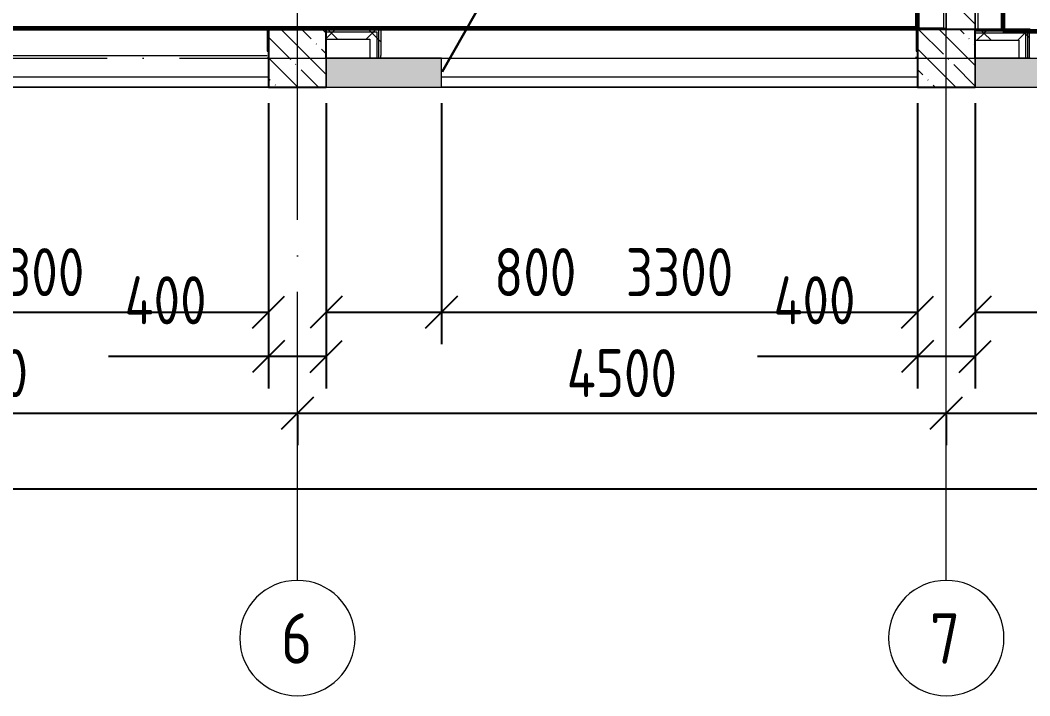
# Model space of a CAD drawing. Header units: millimetres. Extents: x -592259 to 288321, y -552984 to 293768.
# Drawn here: x 20328 to 27329, y 39106 to 43789 of the extents above; entities that cross this region are included whole.
import ezdxf

# ---------------------------------------------------------------- set-up
doc = ezdxf.new("R2010")
doc.units = ezdxf.units.MM
doc.linetypes.add('ADSK_Линия сетки', pattern=[2500, 2000, -250, 0, -250])
doc.layers.get('Defpoints').update_dxf_attribs({"color": 250})
for name, color, linetype, lineweight in [('2)Фархверки', 40, 'Continuous', 30), ('6.1) Шпаклевка 5 вып.', 160, 'Continuous', 60), ('A-____-____-DIMS', 250, 'Continuous', 9), ('A-GLAZ-____-MCUT', 250, 'Continuous', 9), ('A-GLAZ-____-OTLN', 250, 'Continuous', 5), ('A-WALL-____-MCUT', 250, 'Continuous', 13), ('A-WALL-____-PATT', 250, 'Continuous', 13), ('A-WALL-FNSH-MCUT', 250, 'Continuous', 13), ('I-WALL-____-OTLN', 250, 'Continuous', 9), ('S-COLS-____-MCUT', 250, 'Continuous', 25), ('S-COLS-____-OTLN', 250, 'Continuous', 9), ('S-GRID-____-IDEN', 250, 'Continuous', 9), ('S-GRID-____-OTLN', 250, 'Continuous', 9)]:
    doc.layers.add(name, color=color, linetype=linetype, lineweight=lineweight)
doc.styles.add('GOST Common', font='', dxfattribs={"width": 0.9, "height": 350})
doc.styles.get("Standard").update_dxf_attribs({"font": 'ГОСТ тип А.ttf'})
doc.styles.get('GOST Common').set_extended_font_data('GOST Common')
doc.dimstyles.new('А3', dxfattribs={"dimtxt": 333, "dimasz": 222, "dimexe": 222, "dimexo": 111, "dimgap": 111, "dimtad": 1, "dimtoh": 1, "dimdec": 0, "dimrnd": 0.0015, "dimzin": 0, "dimdsep": 46, "dimtxsty": 'Standard', "dimblk": 'OBLIQUE', "dimcen": 0, "dimclrd": 7, "dimclre": 7, "dimclrt": 7, "dimadec": 0, "dimazin": 0, "dimtfac": 1, "dimtdec": 0, "dimtofl": 0, "dimtmove": 0, "dimatfit": 3, "dimfxl": 1, "dimtolj": 1, "dimtzin": 0, "dimarcsym": 0})
pattern_1 = [(135, (0, 0), (-142.5612, -142.5612), []), (135, (142.56, 0), (-142.5612, -142.5612), [252.016, -50.403, 3.353, -47.05])]
pattern_2 = [(45, (0, 0), (-141.42136, 141.42136), []), (135, (0, 0), (-141.42136, -141.42136), [])]

# ---------------------------------------------------------------- blocks, each defined once
blk = doc.blocks.new('Окно_СКБ_2Ст1 - Окно_СКБ_2Ст 3300_ОК2л-V2-Кладочный план на отм_ 0_000_ Секция 1_')
at = {"layer": 'A-GLAZ-____-MCUT'}
for p, q in [((-1650, -125), (1650, -125)), ((-1650, -195), (1650, -195))]:
    blk.add_line(p, q, dxfattribs=at)
at = {"layer": 'A-GLAZ-____-OTLN'}
for p, q in [((1650, -125), (-1650, -125)), ((-1650, -195), (1650, -195))]:
    blk.add_line(p, q, dxfattribs=at)
blk = doc.blocks.new('Окно_СКБ_2Ст1 - Окно_СКБ_2Ст_3300_ОК1-V1-Кладочный план на отм_ 0_000_ Секция 1_')
at = {"layer": 'A-GLAZ-____-MCUT'}
for p, q in [((-1650, -125), (1650, -125)), ((-1650, -195), (1650, -195))]:
    blk.add_line(p, q, dxfattribs=at)
at = {"layer": 'A-GLAZ-____-OTLN'}
for p, q in [((1650, -125), (-1650, -125)), ((-1650, -195), (1650, -195))]:
    blk.add_line(p, q, dxfattribs=at)
blk = doc.blocks.new('Ось сетки - Круг_Ø8 мм-39983606-Кладочный план на отм_ 0_000_ Секция 1_')
at = {"layer": 'S-GRID-____-IDEN'}
for start, end in [(360, 180), (180, 360)]:
    blk.add_arc((0, 0), 4, start, end, dxfattribs=at)
blk = doc.blocks.new('_Oblique')
at = {"color": 0, "linetype": 'ByBlock', "lineweight": -2}
blk.add_line((-0.5, -0.5), (0.5, 0.5), dxfattribs=at)
blk = doc.blocks.new('DIMBLOCK11-Кладочный план на отм_ 0_000_ Секция 1_')
at = {"layer": 'A-____-____-DIMS', "color": 7, "lineweight": -2, "transparency": 16777216}
for p, q in [((17750, 41065.3), (22250, 41065.3)), ((17750, 41054.3), (17750, 40843.3)), ((22250, 41054.3), (22250, 40843.3))]:
    blk.add_line(p, q, dxfattribs=at)
at = {"layer": 'Defpoints', "color": 0, "transparency": 16777216}
for p in [(17750, 41165.3), (22250, 41165.3), (22250, 41065.3)]:
    blk.add_point(p, dxfattribs=at)
at = {"layer": 'A-____-____-DIMS', "color": 7, "lineweight": -2, "transparency": 16777216, "xscale": 222, "yscale": 222, "zscale": 222, "rotation": 180}
blk.add_blockref('_Oblique', (17750, 41065.3), dxfattribs=at)
at = {"layer": 'A-____-____-DIMS', "color": 7, "lineweight": -2, "transparency": 16777216, "xscale": 222, "yscale": 222, "zscale": 222}
blk.add_blockref('_Oblique', (22250, 41065.3), dxfattribs=at)
at = {"layer": 'A-____-____-DIMS', "color": 7, "transparency": 16777216, "insert": (20000, 41342.8), "char_height": 333, "width": 2.567, "attachment_point": 5}
blk.add_mtext('\\A1;4500', dxfattribs=at)
blk = doc.blocks.new('DIMBLOCK12-Кладочный план на отм_ 0_000_ Секция 1_')
at = {"layer": 'A-____-____-DIMS', "color": 7, "lineweight": -2, "transparency": 16777216}
for p, q in [((22250, 41065.3), (26750, 41065.3)), ((22250, 41054.3), (22250, 40843.3)), ((26750, 41054.3), (26750, 40843.3))]:
    blk.add_line(p, q, dxfattribs=at)
at = {"layer": 'Defpoints', "color": 0, "transparency": 16777216}
for p in [(22250, 41165.3), (26750, 41165.3), (26750, 41065.3)]:
    blk.add_point(p, dxfattribs=at)
at = {"layer": 'A-____-____-DIMS', "color": 7, "lineweight": -2, "transparency": 16777216, "xscale": 222, "yscale": 222, "zscale": 222, "rotation": 180}
blk.add_blockref('_Oblique', (22250, 41065.3), dxfattribs=at)
at = {"layer": 'A-____-____-DIMS', "color": 7, "lineweight": -2, "transparency": 16777216, "xscale": 222, "yscale": 222, "zscale": 222}
blk.add_blockref('_Oblique', (26750, 41065.3), dxfattribs=at)
at = {"layer": 'A-____-____-DIMS', "color": 7, "transparency": 16777216, "insert": (24500, 41342.8), "char_height": 333, "width": 2.567, "attachment_point": 5}
blk.add_mtext('\\A1;4500', dxfattribs=at)
blk = doc.blocks.new('DIMBLOCK13-Кладочный план на отм_ 0_000_ Секция 1_')
at = {"layer": 'A-____-____-DIMS', "color": 7, "lineweight": -2, "transparency": 16777216}
for p, q in [((26750, 41065.3), (31250, 41065.3)), ((26750, 41054.3), (26750, 40843.3)), ((31250, 41054.3), (31250, 40843.3))]:
    blk.add_line(p, q, dxfattribs=at)
at = {"layer": 'Defpoints', "color": 0, "transparency": 16777216}
for p in [(26750, 41165.3), (31250, 41165.3), (31250, 41065.3)]:
    blk.add_point(p, dxfattribs=at)
at = {"layer": 'A-____-____-DIMS', "color": 7, "lineweight": -2, "transparency": 16777216, "xscale": 222, "yscale": 222, "zscale": 222, "rotation": 180}
blk.add_blockref('_Oblique', (26750, 41065.3), dxfattribs=at)
at = {"layer": 'A-____-____-DIMS', "color": 7, "lineweight": -2, "transparency": 16777216, "xscale": 222, "yscale": 222, "zscale": 222}
blk.add_blockref('_Oblique', (31250, 41065.3), dxfattribs=at)
at = {"layer": 'A-____-____-DIMS', "color": 7, "transparency": 16777216, "insert": (29000, 41342.8), "char_height": 333, "width": 2.567, "attachment_point": 5}
blk.add_mtext('\\A1;4500', dxfattribs=at)
blk = doc.blocks.new('DIMBLOCK22-Кладочный план на отм_ 0_000_ Секция 1_')
at = {"layer": 'A-____-____-DIMS', "color": 7, "lineweight": -2, "transparency": 16777216}
for p, q in [((0, 40539.8), (69150, 40539.8)), ((0, 40528.8), (0, 40317.8)), ((69150, 40528.8), (69150, 40317.8))]:
    blk.add_line(p, q, dxfattribs=at)
at = {"layer": 'Defpoints', "color": 0, "transparency": 16777216}
for p in [(0, 40639.8), (69150, 40639.8), (69150, 40539.8)]:
    blk.add_point(p, dxfattribs=at)
at = {"layer": 'A-____-____-DIMS', "color": 7, "lineweight": -2, "transparency": 16777216, "xscale": 222, "yscale": 222, "zscale": 222, "rotation": 180}
blk.add_blockref('_Oblique', (0, 40539.8), dxfattribs=at)
at = {"layer": 'A-____-____-DIMS', "color": 7, "lineweight": -2, "transparency": 16777216, "xscale": 222, "yscale": 222, "zscale": 222}
blk.add_blockref('_Oblique', (69150, 40539.8), dxfattribs=at)
at = {"layer": 'A-____-____-DIMS', "color": 7, "transparency": 16777216, "insert": (34575, 40817.3), "char_height": 333, "width": 2.919, "attachment_point": 5}
blk.add_mtext('\\A1;69150', dxfattribs=at)
blk = doc.blocks.new('DIMBLOCK316-Кладочный план на отм_ 0_000_ Секция 1_')
at = {"layer": 'A-____-____-DIMS', "color": 7, "lineweight": -2, "transparency": 16777216}
for p, q in [((18750, 43214), (18750, 41543.3)), ((22050, 43214), (22050, 41543.3)), ((18750, 41765.3), (22050, 41765.3))]:
    blk.add_line(p, q, dxfattribs=at)
at = {"layer": 'Defpoints', "color": 0, "transparency": 16777216}
for p in [(18750, 43325), (22050, 43325), (22050, 41765.3)]:
    blk.add_point(p, dxfattribs=at)
at = {"layer": 'A-____-____-DIMS', "color": 7, "lineweight": -2, "transparency": 16777216, "xscale": 222, "yscale": 222, "zscale": 222, "rotation": 180}
blk.add_blockref('_Oblique', (18750, 41765.3), dxfattribs=at)
at = {"layer": 'A-____-____-DIMS', "color": 7, "lineweight": -2, "transparency": 16777216, "xscale": 222, "yscale": 222, "zscale": 222}
blk.add_blockref('_Oblique', (22050, 41765.3), dxfattribs=at)
at = {"layer": 'A-____-____-DIMS', "color": 7, "transparency": 16777216, "insert": (20400, 42042.8), "char_height": 333, "width": 2.483, "attachment_point": 5}
blk.add_mtext('\\A1;3300', dxfattribs=at)
blk = doc.blocks.new('DIMBLOCK317-Кладочный план на отм_ 0_000_ Секция 1_')
at = {"layer": 'A-____-____-DIMS', "color": 7, "lineweight": -2, "transparency": 16777216}
for p, q in [((22050, 43214), (22050, 41237)), ((22450, 43214), (22450, 41237)), ((22050, 41459), (20940, 41459)), ((22450, 41459), (22050, 41459))]:
    blk.add_line(p, q, dxfattribs=at)
at = {"layer": 'Defpoints', "color": 0, "transparency": 16777216}
for p in [(22050, 43325), (22450, 43325), (22450, 41459)]:
    blk.add_point(p, dxfattribs=at)
at = {"layer": 'A-____-____-DIMS', "color": 7, "lineweight": -2, "transparency": 16777216, "xscale": 222, "yscale": 222, "zscale": 222, "rotation": 180}
blk.add_blockref('_Oblique', (22050, 41459), dxfattribs=at)
at = {"layer": 'A-____-____-DIMS', "color": 7, "lineweight": -2, "transparency": 16777216, "xscale": 222, "yscale": 222, "zscale": 222}
blk.add_blockref('_Oblique', (22450, 41459), dxfattribs=at)
at = {"layer": 'A-____-____-DIMS', "color": 7, "transparency": 16777216, "insert": (21051, 42014), "char_height": 333, "width": 1.946, "attachment_point": 1, "line_spacing_factor": 1.022761}
blk.add_mtext('\\A1;400', dxfattribs=at)
blk = doc.blocks.new('DIMBLOCK318-Кладочный план на отм_ 0_000_ Секция 1_')
at = {"layer": 'A-____-____-DIMS', "color": 7, "lineweight": -2, "transparency": 16777216}
for p, q in [((22450, 43214), (22450, 41543.3)), ((23250, 43214), (23250, 41543.3)), ((22450, 41765.3), (23250, 41765.3)), ((23250, 41765.3), (24326.7, 41765.3))]:
    blk.add_line(p, q, dxfattribs=at)
at = {"layer": 'Defpoints', "color": 0, "transparency": 16777216}
for p in [(22450, 43325), (23250, 43325), (23250, 41765.3)]:
    blk.add_point(p, dxfattribs=at)
at = {"layer": 'A-____-____-DIMS', "color": 7, "lineweight": -2, "transparency": 16777216, "xscale": 222, "yscale": 222, "zscale": 222, "rotation": 180}
blk.add_blockref('_Oblique', (22450, 41765.3), dxfattribs=at)
at = {"layer": 'A-____-____-DIMS', "color": 7, "lineweight": -2, "transparency": 16777216, "xscale": 222, "yscale": 222, "zscale": 222}
blk.add_blockref('_Oblique', (23250, 41765.3), dxfattribs=at)
at = {"layer": 'A-____-____-DIMS', "color": 7, "transparency": 16777216, "insert": (23899.4, 42042.8), "char_height": 333, "width": 1.862, "attachment_point": 5}
blk.add_mtext('\\A1;800', dxfattribs=at)
blk = doc.blocks.new('DIMBLOCK319-Кладочный план на отм_ 0_000_ Секция 1_')
at = {"layer": 'A-____-____-DIMS', "color": 7, "lineweight": -2, "transparency": 16777216}
for p, q in [((23250, 43214), (23250, 41543.3)), ((26550, 43214), (26550, 41543.3)), ((23250, 41765.3), (26550, 41765.3))]:
    blk.add_line(p, q, dxfattribs=at)
at = {"layer": 'Defpoints', "color": 0, "transparency": 16777216}
for p in [(23250, 43325), (26550, 43325), (26550, 41765.3)]:
    blk.add_point(p, dxfattribs=at)
at = {"layer": 'A-____-____-DIMS', "color": 7, "lineweight": -2, "transparency": 16777216, "xscale": 222, "yscale": 222, "zscale": 222, "rotation": 180}
blk.add_blockref('_Oblique', (23250, 41765.3), dxfattribs=at)
at = {"layer": 'A-____-____-DIMS', "color": 7, "lineweight": -2, "transparency": 16777216, "xscale": 222, "yscale": 222, "zscale": 222}
blk.add_blockref('_Oblique', (26550, 41765.3), dxfattribs=at)
at = {"layer": 'A-____-____-DIMS', "color": 7, "transparency": 16777216, "insert": (24900, 42042.8), "char_height": 333, "width": 2.483, "attachment_point": 5}
blk.add_mtext('\\A1;3300', dxfattribs=at)
blk = doc.blocks.new('DIMBLOCK320-Кладочный план на отм_ 0_000_ Секция 1_')
at = {"layer": 'A-____-____-DIMS', "color": 7, "lineweight": -2, "transparency": 16777216}
for p, q in [((26550, 43214), (26550, 41237)), ((26950, 43214), (26950, 41237)), ((26550, 41459), (25440, 41459)), ((26950, 41459), (26550, 41459))]:
    blk.add_line(p, q, dxfattribs=at)
at = {"layer": 'Defpoints', "color": 0, "transparency": 16777216}
for p in [(26550, 43325), (26950, 43325), (26950, 41459)]:
    blk.add_point(p, dxfattribs=at)
at = {"layer": 'A-____-____-DIMS', "color": 7, "lineweight": -2, "transparency": 16777216, "xscale": 222, "yscale": 222, "zscale": 222, "rotation": 180}
blk.add_blockref('_Oblique', (26550, 41459), dxfattribs=at)
at = {"layer": 'A-____-____-DIMS', "color": 7, "lineweight": -2, "transparency": 16777216, "xscale": 222, "yscale": 222, "zscale": 222}
blk.add_blockref('_Oblique', (26950, 41459), dxfattribs=at)
at = {"layer": 'A-____-____-DIMS', "color": 7, "transparency": 16777216, "insert": (25551, 42014), "char_height": 333, "width": 1.946, "attachment_point": 1, "line_spacing_factor": 1.022761}
blk.add_mtext('\\A1;400', dxfattribs=at)
blk = doc.blocks.new('DIMBLOCK321-Кладочный план на отм_ 0_000_ Секция 1_')
at = {"layer": 'A-____-____-DIMS', "color": 7, "lineweight": -2, "transparency": 16777216}
for p, q in [((26950, 43214), (26950, 41543.3)), ((27750, 43214), (27750, 41543.3)), ((26950, 41765.3), (27750, 41765.3)), ((27750, 41765.3), (28826.7, 41765.3))]:
    blk.add_line(p, q, dxfattribs=at)
at = {"layer": 'Defpoints', "color": 0, "transparency": 16777216}
for p in [(26950, 43325), (27750, 43325), (27750, 41765.3)]:
    blk.add_point(p, dxfattribs=at)
at = {"layer": 'A-____-____-DIMS', "color": 7, "lineweight": -2, "transparency": 16777216, "xscale": 222, "yscale": 222, "zscale": 222, "rotation": 180}
blk.add_blockref('_Oblique', (26950, 41765.3), dxfattribs=at)
at = {"layer": 'A-____-____-DIMS', "color": 7, "lineweight": -2, "transparency": 16777216, "xscale": 222, "yscale": 222, "zscale": 222}
blk.add_blockref('_Oblique', (27750, 41765.3), dxfattribs=at)
at = {"layer": 'A-____-____-DIMS', "color": 7, "transparency": 16777216, "insert": (28399.4, 42042.8), "char_height": 333, "width": 1.862, "attachment_point": 5}
blk.add_mtext('\\A1;800', dxfattribs=at)

msp = doc.modelspace()

# ---------------------------------------------------------------- hatches: boundary and pattern name
at = {"layer": 'A-WALL-____-PATT', "lineweight": 15}
h = msp.add_hatch(dxfattribs=at)
h.set_pattern_fill('FP_1', color=256, style=0, pattern_type=2)
h.set_pattern_definition([(135, (0, 0), (-141.42136, -141.42136), [])])
h.paths.add_polyline_path([(26750, 43725), (26950, 43725), (26950, 50775), (26750, 50775), (26750, 43875.3878)])
h = msp.add_hatch(dxfattribs=at)
h.set_pattern_fill('FP_28', color=42, style=0, pattern_type=2)
h.set_pattern_definition(pattern_2)
h.paths.add_polyline_path([(22752.5812, 43657), (22752.5812, 43707), (22449.9781, 43707), (22449.9781, 43657), (22571.5037, 43657)])
h = msp.add_hatch(dxfattribs=at)
h.set_pattern_fill('FP_28', color=42, style=0, pattern_type=2)
h.set_pattern_definition(pattern_2)
h.paths.add_polyline_path([(22802.5812, 43525.0006), (22802.5812, 43707), (22752.5812, 43707), (22752.5812, 43525.0006)])
h = msp.add_hatch(dxfattribs=at)
h.set_pattern_fill('FP_28', color=42, style=0, pattern_type=2)
h.set_pattern_definition(pattern_2)
h.paths.add_polyline_path([(27252.5812, 43650), (27252.5812, 43700), (26949.9781, 43700), (26949.9781, 43650), (27244.4786, 43650)])
h = msp.add_hatch(dxfattribs=at)
h.set_pattern_fill('FP_28', color=42, style=0, pattern_type=2)
h.set_pattern_definition(pattern_2)
h.paths.add_polyline_path([(27302.5812, 43525.0006), (27302.5812, 43700), (27252.5812, 43700), (27252.5812, 43525.0006)])
h = msp.add_hatch(dxfattribs=at)
h.set_pattern_fill('FP_9', color=256, style=0, pattern_type=2)
h.set_pattern_definition([(50, (0, 0), (364.3679, -31.8783), [38.1, -419.1]), (355, (0, 0), (-70.4859, 382.1133), [30.48, -335.28]), (100.451, (30.36, -2.66), (293.885, 350.2334), [32.38, -356.18]), (46.184, (0, 101.6), (542.1585, -84.0858), [57.15, -628.65]), (96.636, (45.2, 94.6), (474.805, 494.8554), [48.57, -534.27]), (351.184, (0, 101.6), (474.81, 494.85), [45.72, -502.92]), (21, (50.8, 76.2), (303.2285, -204.5305), [38.1, -419.1]), (326, (50.8, 76.2), (123.6039, 368.376), [30.48, -335.28]), (71.451, (76.07, 59.16), (426.8341, 163.8427), [32.38, -356.18]), (37.5, (0, 0), (6.17665, 169.11015), [16.764, -314.452, 16.764, -323.596, -336.55]), (37.5, (0, 0), (6.17665, 169.11015), [-671.576, 16.764, -319.786]), (7.5, (0, 0), (133.63888, 200.3615), [16.764, -177.292, 16.764, -306.832, -128.27]), (7.5, (0, 0), (133.63888, 200.3615), [-517.652, 16.764, -111.506]), (327.5, (-113.28, 0), (271.18182, -11.45836), [16.764, -110.236, 16.764, -379.476, -525.78]), (327.5, (-113.28, 0), (271.18182, -11.45836), [-523.24, 16.764, -509.016]), (317.5, (-164.08, 0), (296.2585, 50.85285), [16.764, -148.336, 16.764, -246.38, -373.38]), (317.5, (-164.08, 0), (296.2585, 50.85285), [-428.244, 16.764, -356.616])])
h.paths.add_polyline_path([(54349.9781, 43325.0006), (54349.9781, 43525.0006), (53550, 43525.0006), (53550, 43325.0006)])
h.paths.add_polyline_path([(51708.8766, 43325.0006), (51850, 43325.0006), (51850, 43525.0006), (51150, 43525.0006), (51150, 43325.0006)])
h.paths.add_polyline_path([(49849.9781, 43325.0006), (49849.9781, 43525.0006), (49050, 43525.0006), (49050, 43325.0006)])
h.paths.add_polyline_path([(45349.9781, 43325.0006), (45349.9781, 43525.0006), (44550, 43525.0006), (44550, 43325.0006)])
h.paths.add_polyline_path([(40849.9781, 43325.0006), (40849.9781, 43525.0006), (40050, 43525.0006), (40050, 43325.0006)])
h.paths.add_polyline_path([(36750, 43325.0006), (36750, 43525.0006), (36349.9781, 43525.0006), (36349.9781, 43325.0006)])
h.paths.add_polyline_path([(35550, 43325.0006), (35949.9781, 43325.0006), (35949.9781, 43525.0006), (35550, 43525.0006), (35550, 43458.3234)])
h.paths.add_polyline_path([(33850, 43325.0006), (33850, 43525.0006), (33150, 43525.0006), (33150, 43325.0006)])
h.paths.add_polyline_path([(32250, 43325.0006), (32250, 43525.0006), (31449.9781, 43525.0006), (31449.9781, 43325.0006)])
h.paths.add_polyline_path([(26949.9781, 43325.0006), (27750, 43325.0006), (27750, 43525.0006), (26949.9781, 43525.0006), (26949.9781, 43458.3234)])
h.paths.add_polyline_path([(23250, 43325.0006), (23250, 43525.0006), (22449.9781, 43525.0006), (22449.9781, 43325.0006)])
h.paths.add_polyline_path([(18750, 43325.0006), (18750, 43525.0006), (17949.9781, 43525.0006), (17949.9781, 43325.0006)])
h.paths.add_polyline_path([(15850, 43325.0006), (15850, 43525.0006), (15150, 43525.0006), (15150, 43325.0006)])
h.paths.add_polyline_path([(14250, 43325.0006), (14250, 43525.0006), (13449.9781, 43525.0006), (13449.9781, 43325.0006)])
h.paths.add_polyline_path([(8949.9781, 43325.0006), (9750, 43325.0006), (9750, 43525.0006), (8949.9781, 43525.0006), (8949.9781, 43458.3234)])
h.paths.add_polyline_path([(5250, 43325.0006), (5250, 43525.0006), (4449.9781, 43525.0006), (4449.9781, 43325.0006)])
h.paths.add_polyline_path([(750.0209, 43325.0006), (750.0209, 43525.0006), (199.9781, 43525.0006), (199.9781, 43325.0006)])
at = {"layer": 'I-WALL-____-OTLN'}
h = msp.add_hatch(dxfattribs=at)
h.set_pattern_fill('FP_28', color=30, style=0, pattern_type=2)
h.set_pattern_definition(pattern_2)
h.paths.add_polyline_path([(22752.5812, 43719.5), (22815.0812, 43719.5), (22815.0812, 43732), (22449.9781, 43732), (22449.9781, 43719.5), (22571.5037, 43719.5)])
h = msp.add_hatch(dxfattribs=at)
h.set_pattern_fill('FP_28', color=30, style=0, pattern_type=2)
h.set_pattern_definition(pattern_2)
h.paths.add_polyline_path([(22449.9781, 43707), (22802.5812, 43707), (22802.5812, 43719.5), (22449.9781, 43719.5)])
h = msp.add_hatch(dxfattribs=at)
h.set_pattern_fill('FP_28', color=30, style=0, pattern_type=2)
h.set_pattern_definition(pattern_2)
h.paths.add_polyline_path([(22815.0812, 43525.0006), (22815.0812, 43719.5), (22802.5812, 43719.5), (22802.5812, 43525.0006)])
h = msp.add_hatch(dxfattribs=at)
h.set_pattern_fill('FP_28', color=30, style=0, pattern_type=2)
h.set_pattern_definition(pattern_2)
h.paths.add_polyline_path([(22827.5812, 43525.0006), (22827.5812, 43732), (22815.0812, 43732), (22815.0812, 43525.0006)])
h = msp.add_hatch(dxfattribs=at)
h.set_pattern_fill('FP_28', color=30, style=0, pattern_type=2)
h.set_pattern_definition(pattern_2)
h.paths.add_polyline_path([(27302.5812, 43712.5), (27315.0812, 43712.5), (27315.0812, 43725), (26949.9781, 43725), (26949.9781, 43712.5), (27252.5812, 43712.5)])
h = msp.add_hatch(dxfattribs=at)
h.set_pattern_fill('FP_28', color=30, style=0, pattern_type=2)
h.set_pattern_definition(pattern_2)
h.paths.add_polyline_path([(27302.5812, 43700), (27302.5812, 43712.5), (26949.9781, 43712.5), (26949.9781, 43700), (27252.5812, 43700)])
h = msp.add_hatch(dxfattribs=at)
h.set_pattern_fill('FP_28', color=30, style=0, pattern_type=2)
h.set_pattern_definition(pattern_2)
h.paths.add_polyline_path([(27302.5812, 43525.0006), (27315.0812, 43525.0006), (27315.0812, 43712.5), (27302.5812, 43712.5), (27302.5812, 43700)])
h = msp.add_hatch(dxfattribs=at)
h.set_pattern_fill('FP_28', color=30, style=0, pattern_type=2)
h.set_pattern_definition(pattern_2)
h.paths.add_polyline_path([(27315.0812, 43525.0006), (27327.5812, 43525.0006), (27327.5812, 43725), (27315.0812, 43725), (27315.0812, 43557.1342)])
at = {"layer": 'S-COLS-____-OTLN', "lineweight": 5}
h = msp.add_hatch(dxfattribs=at)
h.set_pattern_fill('FP_8', color=256, style=0, pattern_type=2)
h.set_pattern_definition(pattern_1)
h.paths.add_polyline_path([(22049.9781, 43325), (22449.9781, 43325), (22449.9781, 43725), (22049.9781, 43725), (22049.9781, 43458.3234)])
h = msp.add_hatch(dxfattribs=at)
h.set_pattern_fill('FP_8', color=256, style=0, pattern_type=2)
h.set_pattern_definition(pattern_1)
h.paths.add_polyline_path([(26549.9781, 43325), (26949.9781, 43325), (26949.9781, 43725), (26549.9781, 43725), (26549.9781, 43458.3234)])

# ---------------------------------------------------------------- linework, layer by layer
at = {"layer": '2)Фархверки'}
msp.add_lwpolyline([(23254.2562, 43431.1125), (23559.5764, 43968.5571)], close=True, dxfattribs=at)
at = {"layer": '6.1) Шпаклевка 5 вып.'}
for points in [[(17864.0818, 43735), (26549.9781, 43735), (26549.9781, 50775), (17864.0818, 50775)], [(27141.9221, 43712.5), (35773.8304, 43712.5), (35773.8304, 50678.2066), (27141.9221, 50678.2066)]]:
    msp.add_lwpolyline(points, close=True, dxfattribs=at)
at = {"layer": 'A-____-____-DIMS'}
msp.add_line((26750, 39906.0281), (26750, 61202.0051), dxfattribs=at)
at = {"layer": 'A-WALL-____-MCUT', "lineweight": 15}
for p, q in [((26750, 50775), (26750, 43725)), ((26950, 43725), (26950, 50775)), ((22249.9781, 43732), (22249.9781, 43735)), ((22830.5812, 43735), (22249.9781, 43735)), ((22249.9781, 43732), (22827.5812, 43732)), ((22815.0812, 43719.5), (22449.9781, 43719.5)), ((22449.9781, 43707), (22449.9781, 43657)), ((22802.5812, 43707), (22449.9781, 43707)), ((22802.5812, 43525.0006), (22802.5812, 43707)), ((22815.0812, 43525.0006), (22815.0812, 43719.5)), ((22827.5812, 43732), (22827.5812, 43545.0006)), ((22830.5812, 43545.0006), (22830.5812, 43735)), ((26729.9781, 43735), (26749.9781, 43735)), ((26750, 43725), (27327.5812, 43725)), ((26949.9781, 43728), (26949.9781, 43725)), ((27330.5812, 43728), (26949.9781, 43728)), ((27315.0812, 43712.5), (26949.9781, 43712.5)), ((26949.9781, 43700), (26949.9781, 43650)), ((27302.5812, 43700), (26949.9781, 43700)), ((27302.5812, 43525.0006), (27302.5812, 43700)), ((27315.0812, 43525.0006), (27315.0812, 43712.5)), ((27327.5812, 43525.0006), (27327.5812, 43725)), ((22449.9781, 43657), (22752.5812, 43657)), ((22752.5812, 43657), (22752.5812, 43525.0006)), ((26949.9781, 43650), (27252.5812, 43650)), ((27252.5812, 43650), (27252.5812, 43525.0006)), ((23250, 43525.0006), (22449.9781, 43525.0006)), ((22449.9781, 43525.0006), (22449.9781, 43325.0006)), ((22827.5812, 43545.0006), (22830.5812, 43545.0006)), ((23250, 43325.0006), (23250, 43525.0006)), ((27327.5812, 43525.0006), (26949.9781, 43525.0006)), ((26949.9781, 43525.0006), (26949.9781, 43325.0006)), ((27330.5812, 43525.0006), (27327.5812, 43525.0006)), ((27327.5812, 43525), (27330.5812, 43525)), ((22449.9781, 43325.0006), (23250, 43325.0006)), ((26949.9781, 43325.0006), (27750, 43325.0006))]:
    msp.add_line(p, q, dxfattribs=at)
at = {"layer": 'A-WALL-FNSH-MCUT', "lineweight": 15}
for p, q in [((26949.9781, 51175), (26949.9781, 43728)), ((26969.9781, 43728), (26969.9781, 51155)), ((26729.9781, 50765), (26729.9781, 43735)), ((26749.9781, 43725), (26749.9781, 50775)), ((22040, 43735), (22040, 43575.0006)), ((22249.9781, 43735), (22040, 43735)), ((22050, 43575.0006), (22050, 43725)), ((22050, 43725), (22249.9781, 43725)), ((22249.9781, 43725), (22249.9781, 43732)), ((22449.9781, 43732), (22449.9781, 43707)), ((26540, 43735), (26540, 43575.0006)), ((26729.9781, 43735), (26540, 43735)), ((26550, 43575.0006), (26550, 43725)), ((26550, 43725), (26749.9781, 43725)), ((26949.9781, 43725), (26949.9781, 43700)), ((22040, 43575.0006), (22050, 43575.0006)), ((26540, 43575.0006), (26550, 43575.0006)), ((22827.5812, 43525.0006), (22827.5812, 43545.0006))]:
    msp.add_line(p, q, dxfattribs=at)
at = {"layer": 'I-WALL-____-OTLN', "lineweight": 15}
for p, q in [((18750, 43545.0006), (22040, 43545.0006)), ((22049.9781, 43525.0006), (22040, 43525.0006)), ((23250, 43525.0006), (26549.9781, 43525.0006)), ((26540, 43525.0006), (26540, 43535.0006)), ((22049.9781, 43325.0006), (18750, 43325.0006)), ((26549.9781, 43325.0006), (23250, 43325.0006))]:
    msp.add_line(p, q, dxfattribs=at)
at = {"layer": 'S-COLS-____-MCUT'}
for p, q in [((22449.9781, 43725), (22049.9781, 43725)), ((22049.9781, 43725), (22049.9781, 43325)), ((22449.9781, 43525.0006), (22449.9781, 43725)), ((26949.9781, 43725), (26549.9781, 43725)), ((26549.9781, 43725), (26549.9781, 43325)), ((26949.9781, 43525.0006), (26949.9781, 43725)), ((22049.9781, 43325), (22449.9781, 43325)), ((26549.9781, 43325), (26949.9781, 43325))]:
    msp.add_line(p, q, dxfattribs=at)
at = {"layer": 'S-COLS-____-OTLN'}
for p, q in [((22449.9781, 43325), (22449.9781, 43525.0006)), ((26949.9781, 43325), (26949.9781, 43525.0006))]:
    msp.add_line(p, q, dxfattribs=at)
at = {"layer": 'S-GRID-____-OTLN', "linetype": 'ADSK_Линия сетки'}
for p, q in [((22250, 39906.0281), (22250, 61202.0051)), ((-3569.5512, 43525.0006), (72376.0288, 43525.0006))]:
    msp.add_line(p, q, dxfattribs=at)

# ---------------------------------------------------------------- block references
at = {"layer": 'A-GLAZ-____-OTLN', "rotation": 180}
for name, p in [('Окно_СКБ_2Ст1 - Окно_СКБ_2Ст_3300_ОК1-V1-Кладочный план на отм_ 0_000_ Секция 1_', (20400, 43200.0006)), ('Окно_СКБ_2Ст1 - Окно_СКБ_2Ст 3300_ОК2л-V2-Кладочный план на отм_ 0_000_ Секция 1_', (24900, 43200.0006))]:
    msp.add_blockref(name, p, dxfattribs=at)
at = {"layer": 'S-GRID-____-IDEN', "xscale": 99.99999999999993, "yscale": 99.99999999999993, "zscale": 99.99999999999993}
for p in [(22250, 39506.0281), (26750, 39506.0281)]:
    msp.add_blockref('Ось сетки - Круг_Ø8 мм-39983606-Кладочный план на отм_ 0_000_ Секция 1_', p, dxfattribs=at)

# ---------------------------------------------------------------- texts
at = {"layer": 'S-GRID-____-IDEN', "color": 18, "true_color": 0x000000, "char_height": 350, "width": 274.177125, "attachment_point": 1, "style": 'GOST Common'}
for s, insert in [('\\fGOST Common|b0|i0|c204|p34|;\\W.9;6', (22136.2193, 39678.5615)), ('\\fGOST Common|b0|i0|c204|p34|;\\W.9;7', (26636.2193, 39678.5615))]:
    msp.add_mtext(s, dxfattribs=dict(at, insert=insert))

# ---------------------------------------------------------------- dimensions: what is measured, and where the dimension line sits
at = {"layer": 'A-____-____-DIMS'}
for base, p1, p2, picture, middle in [((22049.9781, 41765.3451), (18750, 43325.0006), (22049.9781, 43325), 'DIMBLOCK316-Кладочный план на отм_ 0_000_ Секция 1_', (20399.989, 42042.8451)), ((23250, 41765.3451), (22449.9781, 43325), (23250, 43325.0006), 'DIMBLOCK318-Кладочный план на отм_ 0_000_ Секция 1_', (23899.35, 42042.8451)), ((26549.9781, 41765.3451), (23250, 43325.0006), (26549.9781, 43325), 'DIMBLOCK319-Кладочный план на отм_ 0_000_ Секция 1_', (24899.989, 42042.8451)), ((27750, 41765.3451), (26949.9781, 43325), (27750, 43325.0006), 'DIMBLOCK321-Кладочный план на отм_ 0_000_ Секция 1_', (28399.35, 42042.8451)), ((22250, 41065.3451), (17750, 41165.33), (22250, 41165.33), 'DIMBLOCK11-Кладочный план на отм_ 0_000_ Секция 1_', (20000, 41342.8451)), ((26750, 41065.3451), (22250, 41165.33), (26750, 41165.33), 'DIMBLOCK12-Кладочный план на отм_ 0_000_ Секция 1_', (24500, 41342.8451)), ((31250, 41065.3451), (26750, 41165.33), (31250, 41165.33), 'DIMBLOCK13-Кладочный план на отм_ 0_000_ Секция 1_', (29000, 41342.8451)), ((69150, 40539.7783), (0, 40639.7632), (69150, 40639.7632), 'DIMBLOCK22-Кладочный план на отм_ 0_000_ Секция 1_', (34575, 40817.2783))]:
    dim = msp.add_linear_dim(base=base, p1=p1, p2=p2, dimstyle='А3', dxfattribs=at)
    dim.commit()
    dim.dimension.update_dxf_attribs({"geometry": picture, "text_midpoint": middle})
for base, p1, p2, picture, middle in [((22449.9781, 41459.0336), (22049.9781, 43325), (22449.9781, 43325), 'DIMBLOCK317-Кладочный план на отм_ 0_000_ Секция 1_', (21383.9781, 41459.0336)), ((26949.9781, 41459.0336), (26549.9781, 43325), (26949.9781, 43325), 'DIMBLOCK320-Кладочный план на отм_ 0_000_ Секция 1_', (25883.9781, 41459.0336))]:
    dim = msp.add_linear_dim(base=base, p1=p1, p2=p2, dimstyle='А3', dxfattribs=at)
    dim.commit()
    dim.dimension.update_dxf_attribs({"geometry": picture, "text_midpoint": middle, "dimtype": 160})

doc.saveas('drawing.dxf')
